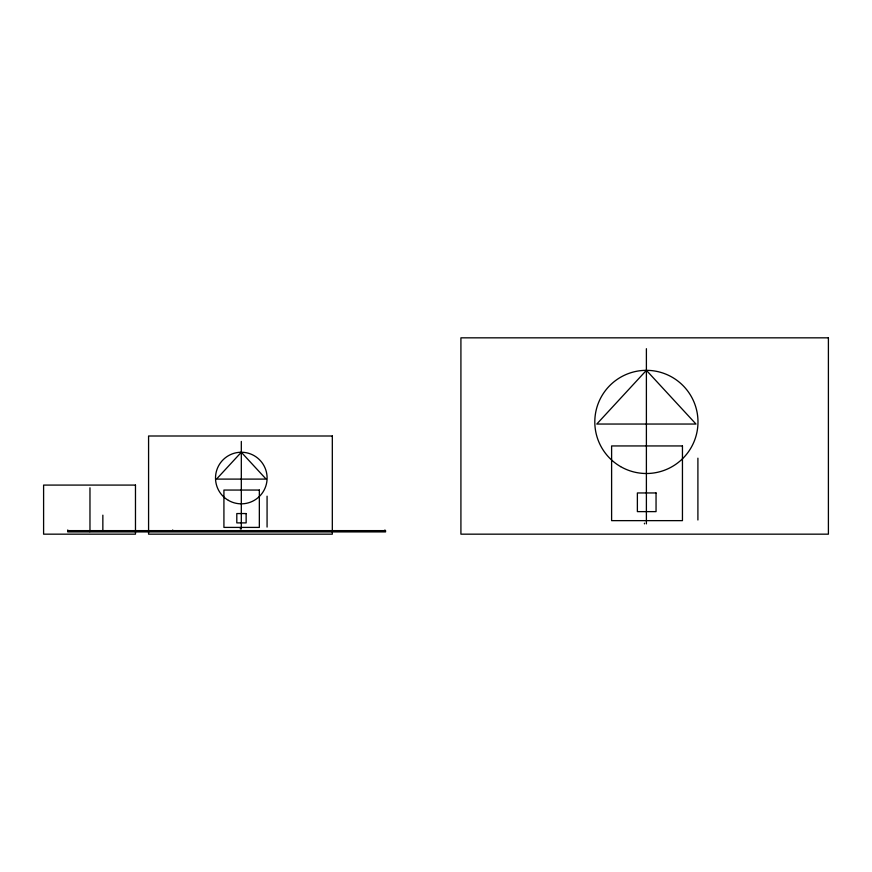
<?xml version="1.0" encoding="UTF-8"?>
<svg xmlns="http://www.w3.org/2000/svg" width="872" height="872" viewBox="0 0 872 872"><rect width="100%" height="100%" fill="white"/><g stroke="black" fill="none" stroke-linecap="round" stroke-linejoin="round"><path stroke-width="1.31" d="M67.754 530.623L385.566 530.623L385.566 531.909L67.754 531.909L67.754 529.98M697.905 458.171L697.905 519.995M646.392 348.691L646.392 523.865M644.463 523.222L644.463 523.865M384.923 529.98L384.923 530.623M267.072 496.168L267.072 527.08M241.315 441.428L241.315 529.01M240.345 528.367L240.345 529.01M172.721 529.98L172.721 530.623M102.852 515.167L102.852 530.623M89.969 487.797L89.969 531.593M89.642 530.95L89.642 531.593M241.315 452.252L216.518 479.099L266.102 479.099L241.315 452.252M646.392 370.338L596.797 424.043L695.976 424.043L646.392 370.338M828.4 337.835L460.917 337.835L460.917 534.165L828.4 534.165L828.4 337.835M332.319 436L148.578 436L148.578 534.165L332.319 534.165L332.319 436M682.449 445.941L611.61 445.941L611.61 520.639L682.449 520.639L682.449 445.941M135.476 485.083L43.6 485.083L43.6 534.165L135.476 534.165L135.476 485.083M259.344 490.053L223.919 490.053L223.919 527.407L259.344 527.407L259.344 490.053M656.049 492.953L637.378 492.953L637.378 511.624L656.049 511.624L656.049 492.953M246.144 513.553L236.803 513.553L236.803 522.895L246.144 522.895L246.144 513.553M228.41 500.375A25.789 25.789 0 0 0 267.105 478.041A25.789 25.789 0 0 0 228.41 455.707A25.789 25.789 0 0 0 228.41 500.375M620.592 466.596A51.59 51.59 0 0 0 697.982 421.917A51.59 51.59 0 0 0 620.592 377.249A51.59 51.59 0 0 0 620.592 466.596"/></g></svg>
